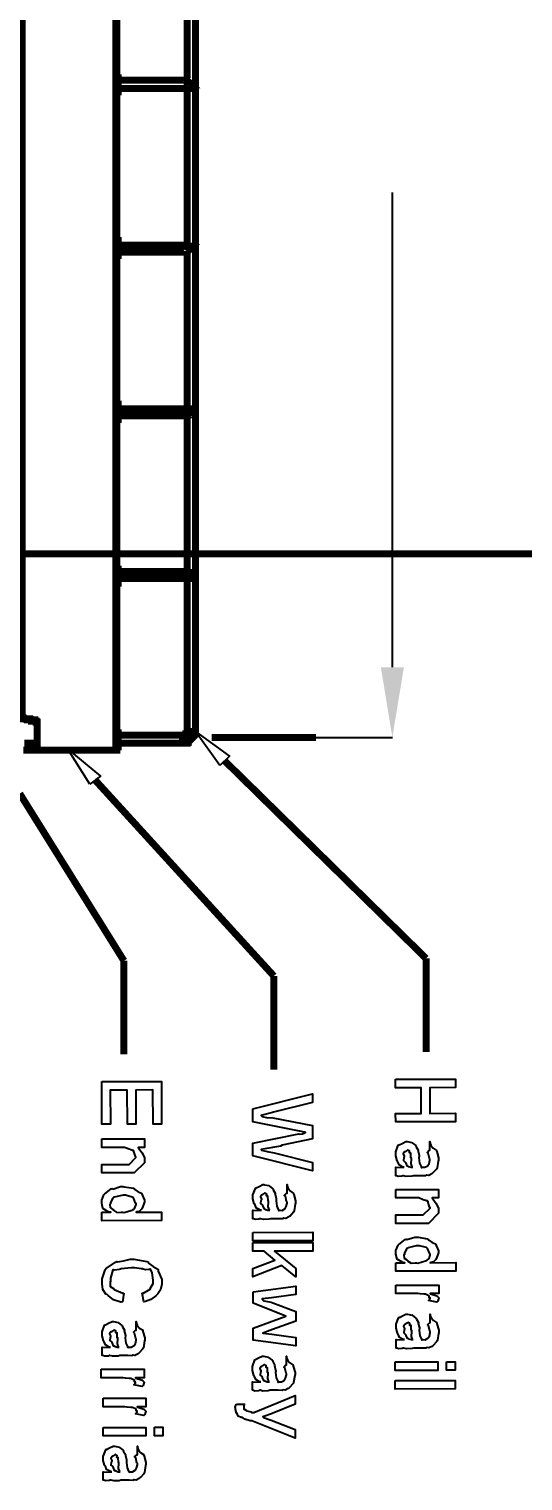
# Model space of a CAD drawing. Extents: x 0.1 to 11.6, y 0.3 to 16.2.
# Drawn here: x 9.298 to 10.001, y 8.367 to 10.436 of the extents above; entities that cross this region are included whole.
import ezdxf

# ---------------------------------------------------------------- set-up
doc = ezdxf.new("R2010")
doc.units = 0
doc.header["$MEASUREMENT"] = 0
doc.dimstyles.get("Standard").update_dxf_attribs({"dimtxt": 0.1, "dimasz": 0.1, "dimexe": 1.25, "dimexo": 0.625, "dimtad": 1, "dimtih": 1, "dimtxsty": 'Standard', "dimcen": 2.5, "dimazin": 3, "dimtfac": 1, "dimtmove": 0, "dimatfit": 3})

# ---------------------------------------------------------------- blocks, each defined once
blk = doc.blocks.new('_CLOSEDFILLED')
at = {"color": 0, "linetype": 'BYBLOCK'}
blk.add_solid([(-1, 0.164), (0, 0), (-1, -0.164)], dxfattribs=at)
blk = doc.blocks.new('*D3')
for p, q in [((9.7066, 12.48), (9.8153, 12.48)), ((9.8153, 11.7033), (9.8153, 12.38)), ((9.8153, 9.5267), (9.8153, 10.2033)), ((9.7066, 9.4267), (9.8153, 9.4267))]:
    blk.add_line(p, q)
at = {"layer": 'Defpoints'}
for p in [(9.7066, 12.48), (9.7066, 9.4267), (9.8153, 9.4267)]:
    blk.add_point(p, dxfattribs=at)
at = {"xscale": 0.1, "yscale": 0.1}
for p, rotation in [((9.8153, 12.48), 90), ((9.8153, 9.4267), 270)]:
    blk.add_blockref('_CLOSEDFILLED', p, dxfattribs=dict(at, rotation=rotation))
at = {"insert": (9.8153, 10.9533), "char_height": 0.1, "attachment_point": 5, "rotation": 270}
blk.add_mtext('14.5123 approx.', dxfattribs=at)

msp = doc.modelspace()

# ---------------------------------------------------------------- linework, layer by layer
at = {"color": 0, "const_width": 0.01}
for points in [[(9.28999, 9.40831), (9.42165, 9.40831), (9.42165, 12.49), (9.42165, 12.4916), (9.28836, 12.4916)], [(9.31, 9.41499), (9.31, 9.44835), (9.30832, 9.44835), (9.30832, 9.44997), (9.30664, 9.44997), (9.30501, 9.44997), (9.30333, 9.44997), (9.30165, 9.44997), (9.30165, 9.45167), (9.30003, 9.45167), (9.29833, 9.45167), (9.29665, 9.45167), (9.29497, 9.45167), (9.29335, 9.45167), (9.29167, 9.45335), (9.28999, 9.45335), (9.28836, 9.45335), (9.28836, 9.45503), (9.28836, 12.49)], [(9.42333, 12.4883), (9.42333, 9.40831), (9.42165, 9.40831)], [(9.42503, 9.41835), (9.51665, 9.41835), (9.51833, 9.41835), (9.52001, 9.41835), (9.52165, 9.41835), (9.52333, 9.41835), (9.52333, 9.41997), (9.52501, 9.41997), (9.52501, 9.42165), (9.52669, 9.42165), (9.52832, 9.42333), (9.53, 9.42503), (9.53168, 9.42665), (9.53331, 9.42833), (9.53331, 9.43001), (9.53331, 9.43164), (9.535, 9.43164), (9.535, 9.43332), (9.535, 9.435), (9.535, 12.445)], [(9.42503, 10.5866), (9.52333, 10.5866), (9.52333, 10.3633), (9.42503, 10.3633)], [(9.42333, 10.3666), (9.42503, 10.3666), (9.42503, 10.365)], [(9.42333, 10.35), (9.42503, 10.35), (9.42503, 10.365), (9.42333, 10.365)], [(9.52333, 10.3633), (9.52333, 10.3617), (9.52501, 10.3617), (9.52669, 10.36), (9.52832, 10.3583), (9.53, 10.3567), (9.52832, 10.3567), (9.52832, 10.355), (9.52669, 10.355), (9.52669, 10.3533), (9.52501, 10.3533), (9.52501, 10.3517), (9.52333, 10.3517)], [(9.42503, 10.35), (9.42503, 10.3483), (9.42503, 10.3467), (9.42333, 10.3467)], [(9.42503, 10.3517), (9.52333, 10.3517), (9.52333, 10.1283), (9.42503, 10.1283)], [(9.42333, 10.135), (9.42503, 10.135), (9.42503, 10.1334), (9.42503, 10.1317)], [(9.42333, 10.115), (9.42503, 10.115), (9.42503, 10.1317), (9.42333, 10.1317)], [(9.42503, 10.115), (9.42503, 10.1133), (9.42333, 10.1133)], [(9.42503, 10.1183), (9.52333, 10.1183), (9.52333, 9.89501), (9.42503, 9.89501)], [(9.52333, 10.1283), (9.52501, 10.1267), (9.52669, 10.1267), (9.52832, 10.1267), (9.52832, 10.125), (9.53, 10.125), (9.52832, 10.1233), (9.52669, 10.1217), (9.52501, 10.12), (9.52333, 10.1183)], [(9.42333, 9.90169), (9.42503, 9.90169), (9.42503, 9.90001), (9.42503, 9.89833)], [(9.42333, 9.88167), (9.42503, 9.88167), (9.42503, 9.89833), (9.42333, 9.89833)], [(9.52333, 9.89501), (9.52501, 9.89501), (9.52501, 9.89333), (9.52669, 9.89333), (9.52669, 9.89165), (9.52832, 9.89165), (9.52832, 9.88997), (9.53, 9.88997), (9.52832, 9.88997), (9.52669, 9.88835), (9.52501, 9.88835), (9.52501, 9.88667), (9.52333, 9.88667), (9.52333, 9.88499)], [(9.42503, 9.88167), (9.42503, 9.87999), (9.42333, 9.87999)], [(9.42503, 9.88499), (9.52333, 9.88499), (9.52333, 9.66336), (9.42503, 9.66336)], [(8.91168, 9.68832), (10.1067, 9.68832)], [(9.42503, 9.64833), (9.42503, 9.66667), (9.42333, 9.66667)], [(9.42333, 9.66667), (9.42503, 9.66667)], [(9.52333, 9.66336), (9.52333, 9.66168), (9.52501, 9.66168), (9.52501, 9.66), (9.52669, 9.66), (9.52669, 9.65831), (9.52832, 9.65831), (9.52832, 9.65668), (9.53, 9.65668), (9.52832, 9.65668), (9.52832, 9.655), (9.52669, 9.655), (9.52501, 9.655), (9.52501, 9.65332), (9.52333, 9.65332)], [(9.42333, 9.64833), (9.42503, 9.64833), (9.42503, 9.64665), (9.42333, 9.64665)], [(9.42503, 9.65332), (9.52333, 9.65332), (9.52333, 9.435), (9.52333, 9.43332), (9.52333, 9.43164), (9.52165, 9.43164), (9.52165, 9.43001), (9.52001, 9.43001), (9.51833, 9.43001), (9.51665, 9.43001), (9.42503, 9.43001)], [(9.27165, 9.45503), (9.27669, 9.45503), (9.27501, 9.45503), (9.27165, 9.45503), (9.28836, 9.45503), (9.28999, 9.45503), (9.29167, 9.45503), (9.29335, 9.45335), (9.29497, 9.45335), (9.29665, 9.45335), (9.29833, 9.45335), (9.30003, 9.45335), (9.30165, 9.45335), (9.30333, 9.45167), (9.30501, 9.45167), (9.30664, 9.45167), (9.30664, 9.44997), (9.30832, 9.44997)], [(9.30832, 9.44997), (9.31, 9.44997)], [(9.42333, 9.43332), (9.42503, 9.43332), (9.42503, 9.43164)], [(9.42333, 9.41667), (9.42503, 9.41667), (9.42503, 9.43164), (9.42333, 9.43164)], [(9.29167, 9.41835), (9.29335, 9.41835), (9.29497, 9.41835), (9.29665, 9.41835), (9.29833, 9.41835), (9.30003, 9.41835), (9.30165, 9.41835), (9.30333, 9.41835), (9.30501, 9.41835), (9.30664, 9.41835), (9.30664, 9.41667), (9.30832, 9.41667), (9.31, 9.41667), (9.31, 9.41499), (9.30832, 9.41499), (9.30832, 9.41336), (9.30832, 9.41499), (9.30832, 9.41667), (9.30664, 9.41667), (9.30501, 9.41667), (9.30501, 9.41835), (9.30333, 9.41835), (9.30165, 9.41835), (9.30003, 9.41835), (9.29833, 9.41835), (9.29665, 9.41835), (9.29497, 9.41835), (9.29335, 9.41835), (9.29167, 9.41835)], [(9.29167, 9.41835), (9.29335, 9.41835), (9.29497, 9.41835), (9.29665, 9.41835), (9.29833, 9.41667), (9.30003, 9.41667), (9.30165, 9.41667), (9.30333, 9.41667), (9.30501, 9.41667), (9.30501, 9.41499), (9.30664, 9.41499), (9.30832, 9.41336), (9.30664, 9.41336), (9.30664, 9.41168), (9.30501, 9.41168), (9.30333, 9.41168), (9.30165, 9.41168), (9.30003, 9.41168), (9.30003, 9.41), (9.29833, 9.41), (9.29665, 9.41), (9.29497, 9.41), (9.29335, 9.41), (9.29167, 9.41)], [(9.42503, 9.41667), (9.42503, 9.41499), (9.42503, 9.41336), (9.42333, 9.41336)], [(9.55832, 9.42665), (9.70665, 9.42665)], [(9.57667, 9.39333), (9.86333, 9.11165)], [(9.39165, 9.36664), (9.64665, 9.08664)], [(9.285, 9.34668), (9.43332, 9.10835)], [(9.43332, 9.10835), (9.43332, 8.97499)], [(9.86333, 9.11165), (9.86333, 8.97835)], [(9.64665, 9.08664), (9.64665, 8.95335)]]:
    msp.add_lwpolyline(points, dxfattribs=at)
for points in [[(9.535, 9.435), (9.53331, 9.435), (9.53168, 9.435), (9.53, 9.435), (9.52832, 9.435), (9.52669, 9.435), (9.52501, 9.435), (9.52333, 9.435), (9.52501, 9.435), (9.52669, 9.435), (9.52832, 9.435), (9.53, 9.435), (9.53168, 9.435), (9.53331, 9.435), (9.535, 9.435)], [(9.51665, 9.41835), (9.51665, 9.41997), (9.51665, 9.42165), (9.51665, 9.42333), (9.51665, 9.42503), (9.51665, 9.42665), (9.51665, 9.42833), (9.51665, 9.43001), (9.51665, 9.42833), (9.51665, 9.42665), (9.51665, 9.42503), (9.51665, 9.42333), (9.51665, 9.42165), (9.51665, 9.41997), (9.51665, 9.41835)]]:
    msp.add_lwpolyline(points, close=True, dxfattribs=at)
at = {"color": 0}
for points in [[(9.56999, 9.38667), (9.535, 9.435), (9.58333, 9.40001), (9.56999, 9.38667)], [(9.38499, 9.36003), (9.35335, 9.41), (9.40001, 9.37169), (9.38499, 9.36003)], [(9.81999, 8.93951), (9.90506, 8.93972), (9.90506, 8.92757), (9.8686, 8.92736), (9.8686, 8.8909), (9.90506, 8.89111), (9.90528, 8.87896), (9.82021, 8.87875), (9.81999, 8.8909), (9.85644, 8.8909), (9.85644, 8.92736), (9.81999, 8.92736), (9.81999, 8.93951)], [(9.40164, 8.93619), (9.48671, 8.93642), (9.48693, 8.87565), (9.47478, 8.87565), (9.47456, 8.92426), (9.45025, 8.92404), (9.45047, 8.87543), (9.43832, 8.87543), (9.4381, 8.92404), (9.41379, 8.92404), (9.41401, 8.87543), (9.40186, 8.87543), (9.40164, 8.93619)], [(9.6166, 8.89731), (9.70167, 8.91857), (9.70167, 8.90642), (9.64632, 8.89253), (9.64464, 8.89204), (9.62999, 8.8884), (9.62853, 8.88797), (9.62989, 8.88656), (9.63829, 8.88439), (9.64464, 8.88482), (9.64501, 8.88471), (9.70167, 8.87364), (9.70187, 8.85454), (9.65869, 8.84565), (9.65588, 8.84418), (9.63097, 8.83979), (9.62875, 8.83936), (9.62929, 8.8386), (9.63699, 8.83637), (9.64714, 8.83479), (9.64893, 8.83436), (9.70187, 8.82112), (9.70187, 8.80919), (9.61681, 8.83024), (9.61681, 8.84825), (9.68212, 8.86193), (9.68257, 8.86128), (9.68739, 8.86171), (9.69129, 8.86387), (9.69146, 8.86387), (9.69032, 8.86393), (9.68386, 8.8655), (9.68321, 8.86561), (9.6166, 8.87864), (9.6166, 8.89731)], [(9.40181, 8.85465), (9.46257, 8.85465), (9.46257, 8.8425), (9.45367, 8.8425), (9.45426, 8.84119), (9.45904, 8.83469), (9.46257, 8.82736), (9.46257, 8.82493), (9.46257, 8.82058), (9.44803, 8.80604), (9.43826, 8.80604), (9.40181, 8.80604), (9.40181, 8.81819), (9.43565, 8.81819), (9.44065, 8.81819), (9.45042, 8.82796), (9.45042, 8.82883), (9.44982, 8.82949), (9.44715, 8.83794), (9.4465, 8.8386), (9.44564, 8.83817), (9.44065, 8.8399), (9.43431, 8.8425), (9.43218, 8.8425), (9.40181, 8.8425), (9.40181, 8.85465)], [(9.83231, 8.81424), (9.8304, 8.81435), (9.82497, 8.81749), (9.82319, 8.82194), (9.82275, 8.82269), (9.8221, 8.82335), (9.82015, 8.83035), (9.82015, 8.83268), (9.82015, 8.83604), (9.82374, 8.84538), (9.82449, 8.84614), (9.82487, 8.84597), (9.82904, 8.84819), (9.83425, 8.85069), (9.83599, 8.85069), (9.83649, 8.85058), (9.84283, 8.84928), (9.84338, 8.84896), (9.84326, 8.84885), (9.84847, 8.84489), (9.84879, 8.8444), (9.84907, 8.84315), (9.85183, 8.83854), (9.85206, 8.83789), (9.85178, 8.83724), (9.85325, 8.83094), (9.85335, 8.83008), (9.85308, 8.82758), (9.85411, 8.81972), (9.85628, 8.81511), (9.85661, 8.81424), (9.8565, 8.81418), (9.85688, 8.81342), (9.85829, 8.81424), (9.85878, 8.81424), (9.85878, 8.81424), (9.86165, 8.81401), (9.86556, 8.81625), (9.86594, 8.81663), (9.86594, 8.81663), (9.86751, 8.81928), (9.86876, 8.82417), (9.86876, 8.82574), (9.86817, 8.82639), (9.86638, 8.83421), (9.86594, 8.83464), (9.86583, 8.83458), (9.86481, 8.83529), (9.86783, 8.83832), (9.86876, 8.83854), (9.86876, 8.85069), (9.86876, 8.85069), (9.86936, 8.84679), (9.87007, 8.84636), (9.87022, 8.84506), (9.87358, 8.84131), (9.87761, 8.83865), (9.8781, 8.83768), (9.87836, 8.83653), (9.88092, 8.82747), (9.88092, 8.82443), (9.88049, 8.82297), (9.8789, 8.81326), (9.87853, 8.8125), (9.87787, 8.81131), (9.87304, 8.80593), (9.87244, 8.80556), (9.87126, 8.80453), (9.86697, 8.80231), (9.86421, 8.80285), (9.86333, 8.80274), (9.86263, 8.80186), (9.85693, 8.80208), (9.85508, 8.80208), (9.84532, 8.80208), (9.84289, 8.80143), (9.83513, 8.80106), (9.83138, 8.80208), (9.83014, 8.80208), (9.82867, 8.80149), (9.82374, 8.80106), (9.82101, 8.80208), (9.82015, 8.80208), (9.82015, 8.81424), (9.82101, 8.81369), (9.82949, 8.81424), (9.83231, 8.81424)], [(9.84446, 8.81424), (9.84369, 8.81435), (9.84207, 8.81885), (9.84261, 8.82585), (9.8425, 8.82726), (9.84169, 8.82758), (9.84153, 8.8341), (9.84142, 8.83442), (9.84121, 8.83425), (9.83968, 8.83453), (9.83985, 8.83729), (9.83968, 8.83746), (9.83908, 8.83746), (9.83772, 8.83854), (9.83729, 8.83854), (9.83664, 8.83828), (9.83382, 8.83658), (9.83361, 8.83615), (9.83274, 8.83589), (9.83089, 8.83307), (9.83231, 8.83003), (9.83231, 8.829), (9.8316, 8.82801), (9.83117, 8.82379), (9.83371, 8.82156), (9.83404, 8.82096), (9.83425, 8.81972), (9.83599, 8.81608), (9.83763, 8.81586), (9.83794, 8.81554), (9.83789, 8.81537), (9.84147, 8.81424), (9.84272, 8.81424), (9.84446, 8.81424)], [(9.40192, 8.75006), (9.41471, 8.75006), (9.41178, 8.75032), (9.40349, 8.75538), (9.40192, 8.76232), (9.40192, 8.7646), (9.40192, 8.76742), (9.40494, 8.77501), (9.4056, 8.77587), (9.40593, 8.77632), (9.41525, 8.78326), (9.41644, 8.78369), (9.41754, 8.7831), (9.4286, 8.78651), (9.43229, 8.78651), (9.43349, 8.7864), (9.44672, 8.78435), (9.44792, 8.7839), (9.44874, 8.78239), (9.45361, 8.77903), (9.45811, 8.77696), (9.45876, 8.7761), (9.45931, 8.77479), (9.46268, 8.76714), (9.46268, 8.7646), (9.46224, 8.76318), (9.45975, 8.75678), (9.45921, 8.75612), (9.45861, 8.75478), (9.45518, 8.75119), (9.45161, 8.75049), (9.45074, 8.75006), (9.48699, 8.75028), (9.48699, 8.73813), (9.40192, 8.7379), (9.40192, 8.75006)], [(9.43229, 8.77436), (9.43056, 8.77408), (9.41938, 8.77149), (9.41862, 8.77089), (9.41758, 8.77029), (9.41407, 8.76411), (9.41407, 8.76199), (9.41336, 8.76118), (9.41357, 8.75678), (9.41764, 8.75413), (9.4184, 8.75353), (9.41883, 8.75228), (9.42344, 8.74968), (9.42942, 8.75006), (9.43143, 8.75006), (9.43294, 8.74951), (9.44521, 8.75315), (9.44596, 8.75375), (9.44629, 8.75358), (9.44906, 8.75635), (9.45053, 8.7609), (9.45053, 8.76243), (9.44993, 8.76286), (9.44689, 8.77057), (9.44618, 8.77111), (9.44521, 8.77165), (9.43549, 8.77436), (9.43229, 8.77436)], [(9.62896, 8.75293), (9.62706, 8.75304), (9.62164, 8.75618), (9.61985, 8.76064), (9.61942, 8.76139), (9.61876, 8.76204), (9.61681, 8.76904), (9.61681, 8.77138), (9.61681, 8.77474), (9.62039, 8.78407), (9.62115, 8.78483), (9.62153, 8.78467), (9.62571, 8.78689), (9.63092, 8.78939), (9.63265, 8.78939), (9.63314, 8.78928), (9.63949, 8.78797), (9.64003, 8.78765), (9.63992, 8.78754), (9.64512, 8.78358), (9.64546, 8.7831), (9.64572, 8.78185), (9.64849, 8.77724), (9.64871, 8.77658), (9.64844, 8.77593), (9.6499, 8.76964), (9.65001, 8.76878), (9.64974, 8.76628), (9.65076, 8.75842), (9.65294, 8.75379), (9.65326, 8.75293), (9.65315, 8.75287), (9.65354, 8.75211), (9.65494, 8.75293), (9.65543, 8.75293), (9.65543, 8.75293), (9.65831, 8.75271), (9.66222, 8.75494), (9.6626, 8.75532), (9.6626, 8.75532), (9.66417, 8.75797), (9.66542, 8.76286), (9.66542, 8.76443), (9.66482, 8.76508), (9.66303, 8.77289), (9.6626, 8.77333), (9.66249, 8.77328), (9.66146, 8.77399), (9.6645, 8.77701), (9.66542, 8.77724), (9.66542, 8.78939), (9.66542, 8.78939), (9.66601, 8.78549), (9.66672, 8.78504), (9.66689, 8.78375), (9.67025, 8.78), (9.67426, 8.77735), (9.67475, 8.77636), (9.67503, 8.77522), (9.67757, 8.76617), (9.67757, 8.76313), (9.67714, 8.76167), (9.67557, 8.75196), (9.67518, 8.75119), (9.67453, 8.75), (9.66971, 8.74462), (9.66911, 8.74425), (9.66792, 8.74322), (9.66363, 8.741), (9.66086, 8.74154), (9.65999, 8.74143), (9.65929, 8.74056), (9.6536, 8.74078), (9.65175, 8.74078), (9.64199, 8.74078), (9.63954, 8.74013), (9.63178, 8.73975), (9.62804, 8.74078), (9.62679, 8.74078), (9.62532, 8.74018), (9.62039, 8.73975), (9.61768, 8.74078), (9.61681, 8.74078), (9.61681, 8.75293), (9.61768, 8.75239), (9.62614, 8.75293), (9.62896, 8.75293)], [(9.64111, 8.75293), (9.64035, 8.75304), (9.63872, 8.75754), (9.63926, 8.76454), (9.63917, 8.76594), (9.63835, 8.76628), (9.63818, 8.77279), (9.63807, 8.77311), (9.63786, 8.77294), (9.63633, 8.77322), (9.6365, 8.77599), (9.63633, 8.77615), (9.63574, 8.77615), (9.63439, 8.77724), (9.63394, 8.77724), (9.63331, 8.77696), (9.63049, 8.77528), (9.63026, 8.77485), (9.62939, 8.77458), (9.62756, 8.77175), (9.62896, 8.76872), (9.62896, 8.76768), (9.62825, 8.76671), (9.62782, 8.76247), (9.63038, 8.76025), (9.63069, 8.75965), (9.63092, 8.7584), (9.63265, 8.75478), (9.63428, 8.75456), (9.6346, 8.75424), (9.63454, 8.75407), (9.63813, 8.75293), (9.63937, 8.75293), (9.64111, 8.75293)], [(9.82026, 8.78256), (9.88103, 8.78256), (9.88103, 8.7704), (9.87213, 8.7704), (9.87272, 8.7691), (9.8775, 8.76258), (9.88103, 8.75526), (9.88103, 8.75282), (9.88103, 8.74849), (9.86649, 8.73394), (9.85672, 8.73394), (9.82026, 8.73394), (9.82026, 8.7461), (9.85411, 8.7461), (9.85911, 8.7461), (9.86888, 8.75586), (9.86888, 8.75672), (9.86828, 8.75738), (9.86561, 8.76585), (9.86496, 8.7665), (9.8641, 8.76606), (9.85911, 8.76779), (9.85275, 8.7704), (9.85064, 8.7704), (9.82026, 8.7704), (9.82026, 8.78256)], [(9.61692, 8.72125), (9.70199, 8.72146), (9.70199, 8.70931), (9.61692, 8.7091), (9.61692, 8.72125)], [(9.82036, 8.67796), (9.83317, 8.67796), (9.83024, 8.67822), (9.82194, 8.68326), (9.82036, 8.69021), (9.82036, 8.69249), (9.82036, 8.69532), (9.8234, 8.7029), (9.82406, 8.70378), (9.82439, 8.70421), (9.83371, 8.71115), (9.8349, 8.71158), (9.83599, 8.71099), (9.84706, 8.71442), (9.85075, 8.71442), (9.85194, 8.71431), (9.86518, 8.71224), (9.86638, 8.71181), (9.86719, 8.71029), (9.87207, 8.70692), (9.87657, 8.70486), (9.87722, 8.704), (9.87776, 8.70269), (9.88112, 8.69504), (9.88112, 8.69249), (9.88069, 8.69108), (9.87819, 8.68468), (9.87765, 8.68403), (9.87706, 8.68267), (9.87364, 8.6791), (9.87007, 8.67839), (9.86919, 8.67796), (9.90543, 8.67817), (9.90543, 8.66601), (9.82036, 8.66581), (9.82036, 8.67796)], [(9.61697, 8.70665), (9.70204, 8.70688), (9.70204, 8.69472), (9.64757, 8.6945), (9.67774, 8.66997), (9.67774, 8.65804), (9.65821, 8.6741), (9.61697, 8.65804), (9.61697, 8.66997), (9.648, 8.68192), (9.63282, 8.6945), (9.61697, 8.6945), (9.61697, 8.70665)], [(9.85075, 8.70226), (9.84901, 8.70199), (9.83783, 8.69939), (9.83708, 8.69879), (9.83604, 8.69819), (9.83251, 8.692), (9.83251, 8.68989), (9.83182, 8.68907), (9.83203, 8.68468), (9.8361, 8.68203), (9.83686, 8.68143), (9.83729, 8.68018), (9.8419, 8.67757), (9.84788, 8.67796), (9.84987, 8.67796), (9.8514, 8.6774), (9.86367, 8.68104), (9.86442, 8.68164), (9.86475, 8.68147), (9.86751, 8.68425), (9.86897, 8.68881), (9.86897, 8.69032), (9.86838, 8.69075), (9.86535, 8.69846), (9.86464, 8.699), (9.86367, 8.69954), (9.85394, 8.70226), (9.85075, 8.70226)], [(9.43338, 8.6345), (9.43121, 8.62235), (9.42871, 8.62196), (9.41851, 8.62506), (9.41075, 8.63135), (9.4095, 8.63254), (9.40767, 8.63325), (9.40306, 8.63997), (9.40213, 8.64811), (9.40213, 8.65076), (9.40213, 8.65533), (9.40662, 8.66781), (9.40756, 8.669), (9.40799, 8.67003), (9.42144, 8.67904), (9.42318, 8.67964), (9.42426, 8.67919), (9.43289, 8.68072), (9.44217, 8.68311), (9.44532, 8.68311), (9.44732, 8.683), (9.46604, 8.67985), (9.46767, 8.67919), (9.46843, 8.67757), (9.47478, 8.67279), (9.48133, 8.66878), (9.48221, 8.66749), (9.48215, 8.66618), (9.48719, 8.65429), (9.48719, 8.65033), (9.48703, 8.64768), (9.48525, 8.63926), (9.48156, 8.63374), (9.48047, 8.63254), (9.47863, 8.63081), (9.4714, 8.6256), (9.46382, 8.62289), (9.46181, 8.62235), (9.45921, 8.6345), (9.46044, 8.63417), (9.47049, 8.64014), (9.47114, 8.64079), (9.47065, 8.64139), (9.47504, 8.6486), (9.47504, 8.65099), (9.47472, 8.65326), (9.47347, 8.66363), (9.47097, 8.66889), (9.47071, 8.66878), (9.46907, 8.66851), (9.46419, 8.66812), (9.46072, 8.66894), (9.45964, 8.66922), (9.45828, 8.66938), (9.44851, 8.67096), (9.44532, 8.67096), (9.44358, 8.67068), (9.42958, 8.66917), (9.42839, 8.66878), (9.42643, 8.6684), (9.42057, 8.66743), (9.41829, 8.66792), (9.41775, 8.66814), (9.41775, 8.66814), (9.41428, 8.65593), (9.41428, 8.65186), (9.41351, 8.65033), (9.4139, 8.64438), (9.41824, 8.64154), (9.41906, 8.64079), (9.4196, 8.63997), (9.43181, 8.63482), (9.43338, 8.6345)], [(9.61708, 8.63656), (9.67785, 8.64458), (9.67785, 8.63265), (9.64312, 8.6281), (9.62989, 8.62657), (9.62989, 8.62657), (9.6326, 8.62386), (9.64268, 8.62185), (9.64507, 8.62093), (9.67785, 8.60835), (9.67785, 8.59489), (9.64464, 8.58274), (9.63118, 8.57775), (9.64356, 8.57601), (9.67806, 8.57167), (9.67806, 8.55951), (9.61729, 8.56754), (9.61708, 8.5849), (9.65483, 8.59879), (9.66374, 8.60206), (9.61708, 8.62028), (9.61708, 8.63656)], [(9.82047, 8.64626), (9.88124, 8.64626), (9.88124, 8.63411), (9.86908, 8.63411), (9.86974, 8.63351), (9.87842, 8.63092), (9.87885, 8.63064), (9.87901, 8.63043), (9.88124, 8.62815), (9.88124, 8.62739), (9.88092, 8.62642), (9.87993, 8.62332), (9.87896, 8.62229), (9.87864, 8.62196), (9.86669, 8.62435), (9.86669, 8.62435), (9.86908, 8.62711), (9.86908, 8.62804), (9.86893, 8.62793), (9.86768, 8.62825), (9.86746, 8.63086), (9.86714, 8.63108), (9.86638, 8.63129), (9.86247, 8.63314), (9.86193, 8.63325), (9.86014, 8.63319), (9.85471, 8.63362), (9.85146, 8.63411), (9.85043, 8.63411), (9.82047, 8.63411), (9.82047, 8.64626)], [(9.41439, 8.55783), (9.41249, 8.55794), (9.40707, 8.56108), (9.40528, 8.56554), (9.40483, 8.56629), (9.40419, 8.56694), (9.40224, 8.57394), (9.40224, 8.57628), (9.40224, 8.57964), (9.40582, 8.58897), (9.40657, 8.58974), (9.40696, 8.58957), (9.41114, 8.59179), (9.41635, 8.59429), (9.41808, 8.59429), (9.41857, 8.59418), (9.42492, 8.59289), (9.42546, 8.59256), (9.42535, 8.59244), (9.43056, 8.58849), (9.43088, 8.588), (9.43115, 8.58675), (9.43392, 8.58214), (9.43414, 8.58149), (9.43386, 8.58083), (9.43533, 8.57454), (9.43544, 8.57368), (9.43517, 8.57118), (9.43619, 8.56332), (9.43837, 8.55871), (9.43869, 8.55783), (9.43858, 8.55778), (9.43897, 8.55703), (9.44037, 8.55783), (9.44086, 8.55783), (9.44086, 8.55783), (9.44374, 8.55761), (9.44765, 8.55985), (9.44803, 8.56022), (9.44803, 8.56022), (9.4496, 8.56287), (9.45085, 8.56776), (9.45085, 8.56933), (9.45025, 8.56999), (9.44846, 8.57781), (9.44803, 8.57824), (9.44792, 8.57818), (9.44689, 8.57889), (9.44993, 8.58192), (9.45085, 8.58214), (9.45085, 8.59429), (9.45085, 8.59429), (9.45144, 8.59039), (9.45215, 8.58996), (9.45232, 8.58865), (9.45568, 8.5849), (9.45969, 8.58225), (9.46018, 8.58128), (9.46044, 8.58014), (9.463, 8.57107), (9.463, 8.56803), (9.46257, 8.56657), (9.461, 8.55686), (9.46061, 8.5561), (9.45996, 8.5549), (9.45514, 8.54953), (9.45454, 8.54915), (9.45335, 8.54813), (9.44906, 8.5459), (9.44629, 8.54644), (9.44542, 8.54633), (9.44472, 8.54546), (9.43901, 8.54568), (9.43718, 8.54568), (9.42742, 8.54568), (9.42497, 8.54503), (9.41721, 8.54465), (9.41347, 8.54568), (9.41222, 8.54568), (9.41075, 8.54508), (9.40582, 8.54465), (9.40311, 8.54568), (9.40224, 8.54568), (9.40224, 8.55783), (9.40311, 8.55729), (9.41157, 8.55783), (9.41439, 8.55783)], [(9.83274, 8.56847), (9.83083, 8.56858), (9.82542, 8.57172), (9.82363, 8.57617), (9.82319, 8.57693), (9.82254, 8.57758), (9.82058, 8.58458), (9.82058, 8.58692), (9.82058, 8.59028), (9.82417, 8.59961), (9.82493, 8.60037), (9.82531, 8.60021), (9.82949, 8.60243), (9.83469, 8.60493), (9.83643, 8.60493), (9.83692, 8.60482), (9.84326, 8.60351), (9.84381, 8.60319), (9.84369, 8.60308), (9.8489, 8.59913), (9.84924, 8.59864), (9.8495, 8.59739), (9.85226, 8.59278), (9.85249, 8.59213), (9.85221, 8.59147), (9.85368, 8.58518), (9.85379, 8.58431), (9.85351, 8.58182), (9.85454, 8.57394), (9.85672, 8.56933), (9.85704, 8.56847), (9.85693, 8.56842), (9.85732, 8.56765), (9.85872, 8.56847), (9.85921, 8.56847), (9.85921, 8.56847), (9.86208, 8.56825), (9.866, 8.57047), (9.86638, 8.57086), (9.86638, 8.57086), (9.86794, 8.57351), (9.86919, 8.5784), (9.86919, 8.57997), (9.8686, 8.58062), (9.86681, 8.58843), (9.86638, 8.58886), (9.86626, 8.58882), (9.86524, 8.58951), (9.86828, 8.59256), (9.86919, 8.59278), (9.86919, 8.60493), (9.86919, 8.60493), (9.86979, 8.60101), (9.8705, 8.60058), (9.87067, 8.59928), (9.87403, 8.59554), (9.87804, 8.59288), (9.87853, 8.5919), (9.87879, 8.59076), (9.88135, 8.58171), (9.88135, 8.57867), (9.88092, 8.57721), (9.87935, 8.56749), (9.87896, 8.56674), (9.87831, 8.56554), (9.87349, 8.56017), (9.87289, 8.55979), (9.87169, 8.55876), (9.8674, 8.55653), (9.86464, 8.55707), (9.86376, 8.55697), (9.86307, 8.5561), (9.85738, 8.55632), (9.85553, 8.55632), (9.84576, 8.55632), (9.84332, 8.55567), (9.83556, 8.55528), (9.83182, 8.55632), (9.83057, 8.55632), (9.8291, 8.55572), (9.82417, 8.55528), (9.82146, 8.55632), (9.82058, 8.55632), (9.82058, 8.56847), (9.82146, 8.56793), (9.82992, 8.56847), (9.83274, 8.56847)], [(9.84489, 8.56847), (9.84412, 8.56858), (9.8425, 8.57308), (9.84304, 8.58008), (9.84293, 8.58149), (9.84213, 8.58182), (9.84196, 8.58832), (9.84185, 8.58865), (9.84164, 8.58849), (9.84011, 8.58876), (9.84028, 8.59153), (9.84011, 8.59169), (9.83951, 8.59169), (9.83817, 8.59278), (9.83772, 8.59278), (9.83708, 8.5925), (9.83425, 8.59082), (9.83404, 8.59039), (9.83317, 8.59011), (9.83133, 8.58729), (9.83274, 8.58425), (9.83274, 8.58322), (9.83203, 8.58225), (9.8316, 8.57801), (9.83415, 8.57579), (9.83447, 8.57519), (9.83469, 8.57394), (9.83643, 8.57032), (9.83806, 8.5701), (9.83837, 8.56976), (9.83832, 8.56961), (9.8419, 8.56847), (9.84315, 8.56847), (9.84489, 8.56847)], [(9.42654, 8.55783), (9.42578, 8.55794), (9.42415, 8.56244), (9.42469, 8.56944), (9.42458, 8.57086), (9.42378, 8.57118), (9.42361, 8.57769), (9.4235, 8.57801), (9.42329, 8.57786), (9.42176, 8.57813), (9.42193, 8.58089), (9.42176, 8.58106), (9.42117, 8.58106), (9.41982, 8.58214), (9.41938, 8.58214), (9.41872, 8.58188), (9.4159, 8.58018), (9.41569, 8.57975), (9.41482, 8.57949), (9.41297, 8.57667), (9.41439, 8.57363), (9.41439, 8.5726), (9.41368, 8.57161), (9.41325, 8.56739), (9.41581, 8.56515), (9.41613, 8.56456), (9.41635, 8.56332), (9.41808, 8.55968), (9.41971, 8.55946), (9.42003, 8.55914), (9.41997, 8.55897), (9.42356, 8.55783), (9.42481, 8.55783), (9.42654, 8.55783)], [(9.40115, 8.52615), (9.46192, 8.52615), (9.46192, 8.514), (9.44976, 8.514), (9.45042, 8.5134), (9.4591, 8.51079), (9.45953, 8.51053), (9.45969, 8.51031), (9.46192, 8.50803), (9.46192, 8.50726), (9.46158, 8.50629), (9.46061, 8.50321), (9.45964, 8.50217), (9.45931, 8.50185), (9.44738, 8.50424), (9.44738, 8.50424), (9.44976, 8.507), (9.44976, 8.50792), (9.4496, 8.50782), (9.44835, 8.50814), (9.44814, 8.51074), (9.44781, 8.51096), (9.44704, 8.51118), (9.44314, 8.51303), (9.4426, 8.51313), (9.44081, 8.51307), (9.43539, 8.51351), (9.43212, 8.514), (9.4311, 8.514), (9.40115, 8.514), (9.40115, 8.52615)], [(9.62821, 8.50836), (9.62631, 8.50846), (9.62088, 8.51161), (9.61908, 8.51606), (9.61865, 8.51682), (9.618, 8.51747), (9.61606, 8.52447), (9.61606, 8.52681), (9.61606, 8.53017), (9.61962, 8.5395), (9.62039, 8.54025), (9.62076, 8.5401), (9.62494, 8.54232), (9.63015, 8.54482), (9.63189, 8.54482), (9.63238, 8.54471), (9.63872, 8.5434), (9.63926, 8.54308), (9.63917, 8.54297), (9.64438, 8.53901), (9.64469, 8.53851), (9.64497, 8.53728), (9.64774, 8.53267), (9.64794, 8.53201), (9.64768, 8.53136), (9.64914, 8.52507), (9.64925, 8.52419), (9.64899, 8.52171), (9.65001, 8.51383), (9.65218, 8.50922), (9.6525, 8.50836), (9.6524, 8.50831), (9.65278, 8.50754), (9.65419, 8.50836), (9.65468, 8.50836), (9.65468, 8.50836), (9.65756, 8.50814), (9.66146, 8.51036), (9.66183, 8.51074), (9.66183, 8.51074), (9.66342, 8.5134), (9.66467, 8.51828), (9.66467, 8.51986), (9.66407, 8.52051), (9.66228, 8.52832), (9.66183, 8.52875), (9.66174, 8.52869), (9.66069, 8.5294), (9.66374, 8.53244), (9.66467, 8.53267), (9.66467, 8.54482), (9.66467, 8.54482), (9.66525, 8.5409), (9.66596, 8.54047), (9.66613, 8.53917), (9.66949, 8.53543), (9.6735, 8.53276), (9.67399, 8.53179), (9.67426, 8.53065), (9.67682, 8.5216), (9.67682, 8.51856), (9.67637, 8.5171), (9.67481, 8.50738), (9.67443, 8.50662), (9.67378, 8.50543), (9.66894, 8.50006), (9.66835, 8.49968), (9.66715, 8.49864), (9.66287, 8.49642), (9.6601, 8.49696), (9.65924, 8.49685), (9.65853, 8.49599), (9.65283, 8.49621), (9.65099, 8.49621), (9.64122, 8.49621), (9.63878, 8.49556), (9.63103, 8.49517), (9.62728, 8.49621), (9.62603, 8.49621), (9.62457, 8.49561), (9.61962, 8.49517), (9.61692, 8.49621), (9.61606, 8.49621), (9.61606, 8.50836), (9.61692, 8.50782), (9.62537, 8.50836), (9.62821, 8.50836)], [(9.64036, 8.50836), (9.6396, 8.50846), (9.63797, 8.51297), (9.63851, 8.51997), (9.6384, 8.52138), (9.63758, 8.52171), (9.63743, 8.52821), (9.63732, 8.52854), (9.6371, 8.52838), (9.63558, 8.52865), (9.63574, 8.53142), (9.63558, 8.53157), (9.63499, 8.53157), (9.63362, 8.53267), (9.63319, 8.53267), (9.63254, 8.53239), (9.62972, 8.53071), (9.6295, 8.53028), (9.62864, 8.53), (9.62679, 8.52718), (9.62819, 8.52414), (9.62821, 8.52311), (9.6275, 8.52214), (9.62706, 8.5179), (9.62961, 8.51568), (9.62993, 8.51508), (9.63015, 8.51383), (9.63189, 8.51019), (9.63351, 8.50999), (9.63385, 8.50965), (9.63379, 8.5095), (9.63737, 8.50836), (9.63861, 8.50836), (9.64036, 8.50836)], [(9.81944, 8.53678), (9.88021, 8.53678), (9.88021, 8.52463), (9.81944, 8.52463), (9.81944, 8.53678)], [(9.89236, 8.537), (9.90451, 8.537), (9.90451, 8.52485), (9.89236, 8.52485), (9.89236, 8.537)], [(9.8195, 8.51004), (9.90457, 8.51025), (9.90457, 8.4981), (9.8195, 8.49789), (9.8195, 8.51004)], [(9.40365, 8.48481), (9.46442, 8.48481), (9.46442, 8.47265), (9.45226, 8.47265), (9.4529, 8.47206), (9.46158, 8.46946), (9.46203, 8.46918), (9.46218, 8.46897), (9.46442, 8.46669), (9.46442, 8.46593), (9.46408, 8.46496), (9.46311, 8.46186), (9.46213, 8.46083), (9.46181, 8.4605), (9.44987, 8.46289), (9.44987, 8.46289), (9.45226, 8.46565), (9.45226, 8.46658), (9.4521, 8.46647), (9.45085, 8.46679), (9.45063, 8.4694), (9.45031, 8.46962), (9.44954, 8.46983), (9.44564, 8.47168), (9.4451, 8.47179), (9.44331, 8.47174), (9.43787, 8.47217), (9.43463, 8.47265), (9.4336, 8.47265), (9.40365, 8.47265), (9.40365, 8.48481)], [(9.59338, 8.47667), (9.60488, 8.47667), (9.60449, 8.47618), (9.604, 8.47379), (9.604, 8.47299), (9.60389, 8.47211), (9.60411, 8.4694), (9.60514, 8.46946), (9.60531, 8.46929), (9.60525, 8.46886), (9.60781, 8.46729), (9.60812, 8.46713), (9.60812, 8.46713), (9.61453, 8.46544), (9.61551, 8.46517), (9.61535, 8.46511), (9.61501, 8.46442), (9.61783, 8.46463), (9.61811, 8.46451), (9.67692, 8.48882), (9.67692, 8.47667), (9.64415, 8.46322), (9.64312, 8.46263), (9.63226, 8.45882), (9.63112, 8.45844), (9.63183, 8.45725), (9.6415, 8.45438), (9.64264, 8.45389), (9.67692, 8.44021), (9.67692, 8.42806), (9.61529, 8.45281), (9.61274, 8.4529), (9.60525, 8.45503), (9.60221, 8.45751), (9.60161, 8.45779), (9.60026, 8.45751), (9.59565, 8.45921), (9.59462, 8.46294), (9.59424, 8.46343), (9.59332, 8.46376), (9.59185, 8.46907), (9.59185, 8.47081), (9.59185, 8.47081), (9.59179, 8.47239), (9.5931, 8.47613), (9.59338, 8.47667)], [(9.40375, 8.44342), (9.46451, 8.44342), (9.46451, 8.43126), (9.40375, 8.43126), (9.40375, 8.44342)], [(9.47667, 8.44362), (9.48882, 8.44362), (9.48882, 8.43147), (9.47667, 8.43147), (9.47667, 8.44362)], [(9.41596, 8.38021), (9.41407, 8.38032), (9.40864, 8.38346), (9.40685, 8.38792), (9.40642, 8.38867), (9.40576, 8.38932), (9.40381, 8.39632), (9.40381, 8.39865), (9.40381, 8.40201), (9.40739, 8.41135), (9.40815, 8.41211), (9.40853, 8.41194), (9.41271, 8.41417), (9.41792, 8.41667), (9.41965, 8.41667), (9.42014, 8.41656), (9.42649, 8.41525), (9.42703, 8.41493), (9.42692, 8.41482), (9.43212, 8.41086), (9.43246, 8.41038), (9.43272, 8.40912), (9.4355, 8.40451), (9.43571, 8.40386), (9.43544, 8.40321), (9.4369, 8.39692), (9.43701, 8.39606), (9.43674, 8.39356), (9.43778, 8.38569), (9.43994, 8.38108), (9.44026, 8.38021), (9.44015, 8.38015), (9.44054, 8.37939), (9.44194, 8.38021), (9.44244, 8.38021), (9.44244, 8.38021), (9.44532, 8.37999), (9.44922, 8.38222), (9.4496, 8.3826), (9.4496, 8.3826), (9.45117, 8.38525), (9.45242, 8.39014), (9.45242, 8.39171), (9.45182, 8.39236), (9.45003, 8.40018), (9.4496, 8.40061), (9.44949, 8.40056), (9.44846, 8.40126), (9.4515, 8.40429), (9.45242, 8.40451), (9.45242, 8.41667), (9.45242, 8.41667), (9.45301, 8.41276), (9.45372, 8.41232), (9.45389, 8.41103), (9.45725, 8.40728), (9.46126, 8.40463), (9.46175, 8.40365), (9.46203, 8.4025), (9.46457, 8.39344), (9.46457, 8.3904), (9.46414, 8.38894), (9.46257, 8.37924), (9.46218, 8.37847), (9.46154, 8.37728), (9.45671, 8.3719), (9.45611, 8.37153), (9.45492, 8.3705), (9.45063, 8.36828), (9.44786, 8.36882), (9.447, 8.36871), (9.44629, 8.36783), (9.4406, 8.36806), (9.43875, 8.36806), (9.42899, 8.36806), (9.42654, 8.3674), (9.41878, 8.36703), (9.41504, 8.36806), (9.41379, 8.36806), (9.41233, 8.36746), (9.40739, 8.36703), (9.40468, 8.36806), (9.40381, 8.36806), (9.40381, 8.38021), (9.40468, 8.37967), (9.41314, 8.38021), (9.41596, 8.38021)], [(9.42811, 8.38021), (9.42736, 8.38032), (9.42572, 8.38482), (9.42626, 8.39182), (9.42617, 8.39324), (9.42535, 8.39356), (9.42518, 8.40007), (9.42508, 8.40039), (9.42486, 8.40022), (9.42335, 8.4005), (9.4235, 8.40326), (9.42335, 8.40343), (9.42275, 8.40343), (9.42139, 8.40451), (9.42096, 8.40451), (9.42031, 8.40425), (9.41749, 8.40256), (9.41726, 8.40213), (9.4164, 8.40186), (9.41456, 8.39903), (9.41596, 8.396), (9.41596, 8.39497), (9.41525, 8.39399), (9.41482, 8.38976), (9.41738, 8.38753), (9.41769, 8.38693), (9.41792, 8.38569), (9.41965, 8.38206), (9.42128, 8.38183), (9.42161, 8.38151), (9.42156, 8.38135), (9.42513, 8.38021), (9.42637, 8.38021), (9.42811, 8.38021)]]:
    msp.add_lwpolyline(points, close=True, dxfattribs=at)

# ---------------------------------------------------------------- dimensions: what is measured, and where the dimension line sits
at = {"linetype": 'Continuous'}
dim = msp.add_linear_dim(base=(9.815297, 9.42665), p1=(9.70665, 9.42665), p2=(9.70665, 12.48), angle=90, text='14.5123 approx.', dimstyle='Standard', dxfattribs=at)
dim.commit()
dim.dimension.update_dxf_attribs({"geometry": '*D3', "text_midpoint": (9.815297, 10.953325), "text_rotation": 270})

doc.saveas('drawing.dxf')
